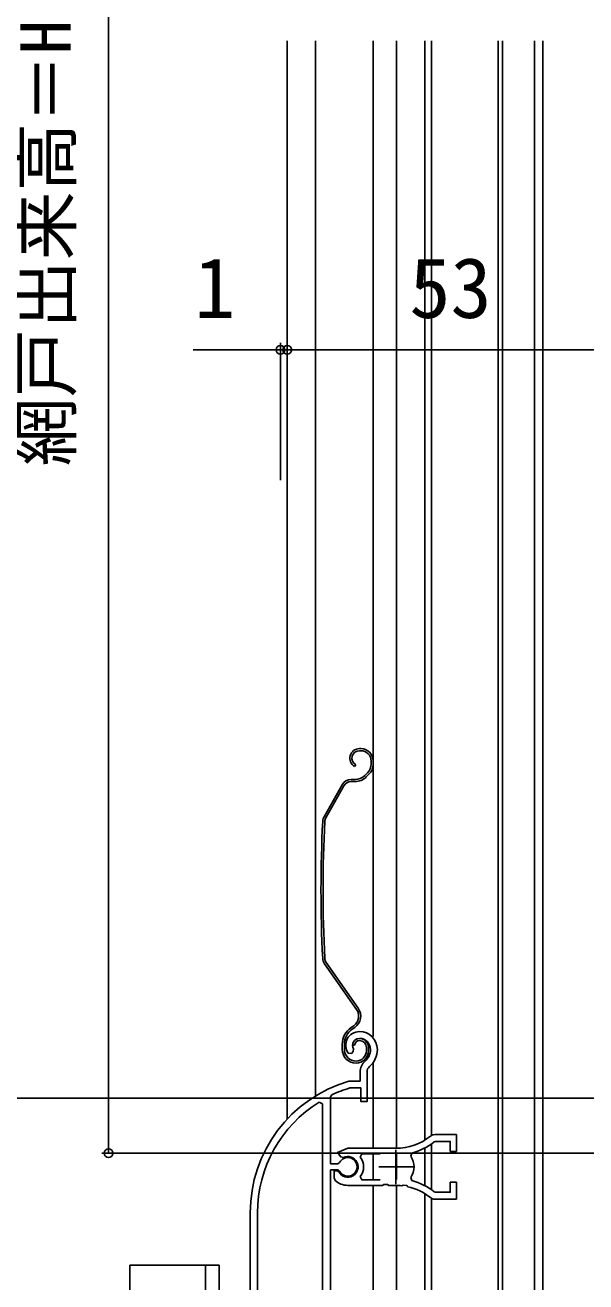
# Model space of a CAD drawing. Units: millimetres, scale not verified. Extents: x -525 to 525, y -783 to 779.
# Drawn here: x -271.1 to -189.5, y -84 to 99.1 of the extents above; entities that cross this region are included whole.
import ezdxf
from ezdxf.enums import TextEntityAlignment as Align

# ---------------------------------------------------------------- set-up
doc = ezdxf.new("R2010")
doc.units = ezdxf.units.MM
doc.header["$LTSCALE"] = 4
for name, color, linetype in [('0-3_YKK_11E', 7, 'Continuous'), ('0-4_YKK_12', 2, 'Continuous'), ('0-5_YKK_13', 4, 'Continuous'), ('0-7_YKK_D', 6, 'Continuous')]:
    doc.layers.add(name, color=color, linetype=linetype)
doc.styles.add('ＭＳ ゴシック', font='')
doc.styles.get('ＭＳ ゴシック').set_extended_font_data('MS Gothic')

msp = doc.modelspace()

# ---------------------------------------------------------------- linework, layer by layer
at = {"layer": '0-3_YKK_11E'}
for p, q in [((-217.192, -64.708), (-217.192, -69.708)), ((-215.036, -65.667), (-214.87, -65.203)), ((-219.692, -67.208), (-214.692, -67.208)), ((-214.87, -69.212), (-215.036, -68.748))]:
    msp.add_line(p, q, dxfattribs=at)
for points in [[(-224.134, -50.65), (-223.676, -50.691), (-223.387, -50.402), (-223.344, -50.032)], [(-222.392, -53.371), (-222.392, -54.708), (-223.949, -54.708), (-224.034, -54.72)], [(-223.89, -55.72), (-223.803, -55.708), (-222.292, -55.708), (-222.292, -57.708), (-221.392, -57.708), (-221.392, -53.371)], [(-225.395, -66.594), (-225.662, -66.758), (-226.692, -66.758), (-226.692, -57.005), (-226.521, -56.734)], [(-227.892, -111.708), (-227.892, -58.04), (-228.35, -57.785)], [(-211.616, -63.572), (-211.43, -63.508), (-209.292, -63.508), (-209.292, -64.958), (-208.392, -64.958), (-208.392, -62.508), (-211.536, -62.508)], [(-217.192, -64.508), (-224.192, -64.508), (-225.666, -65.103), (-225.21, -65.754), (-224.836, -65.853)], [(-222.379, -65.792), (-222.143, -65.308), (-219.492, -65.308)], [(-226.692, -91.007), (-226.692, -67.658), (-225.662, -67.658), (-225.395, -67.821)], [(-225.491, -67.958), (-225.751, -67.808), (-226.192, -67.808), (-226.192, -68.817), (-226.033, -69.183)], [(-219.492, -69.108), (-222.143, -69.108), (-222.379, -68.623)], [(-211.536, -71.908), (-208.392, -71.908), (-208.392, -69.458), (-209.292, -69.458), (-209.292, -70.908), (-211.43, -70.908), (-211.616, -70.843)], [(-224.192, -69.908), (-219.151, -69.908), (-218.967, -69.788), (-218.417, -69.788), (-218.234, -69.908), (-217.192, -69.908)], [(-216.341, -69.953), (-216.149, -69.858), (-215.6, -69.948), (-215.448, -70.1)], [(-238.392, -73.908), (-238.392, -90.708), (-236.392, -90.708), (-236.392, -111.708), (-238.392, -111.708), (-238.392, -120.708)], [(-237.342, -73.908), (-237.342, -89.658), (-235.342, -89.658), (-235.342, -111.708), (-227.892, -111.708)]]:
    msp.add_lwpolyline(points, dxfattribs=at)
for centre, radius, start, end in [((-222.492, -49.508), 2, 90, 214.83576), ((-222.492, -50.108), 2.6, 0.00001, 89.99999), ((-222.492, -49.508), 1, 90, 211.65762), ((-222.492, -50.108), 1.6, 0.00001, 89.99999), ((-223.192, -50.108), 2.3, 310.62932, 0), ((-223.192, -50.108), 3.3, 310.62932, 0.00001), ((-220.392, -53.371), 2, 130.62933, 180.00002), ((-220.392, -53.371), 1, 130.62933, 180.00002), ((-218.392, -73.908), 20, 106.38438, 180), ((-218.392, -73.908), 19, 106.81985, 115.3285), ((-218.392, -73.908), 18.95, 121.69983, 180.00001), ((-217.192, -56.508), 8, 269.99999, 308.94244), ((-217.192, -56.508), 9, 284.95661, 308.2843), ((-211.536, -63.508), 1, 90.00007, 128.94252), ((-224.192, -67.208), 1.5, 209.99999, 115.4059), ((-224.192, -67.208), 1.35, 207.03568, 152.96432), ((-224.192, -67.208), 2.3, 322.02012, 37.97988), ((-217.192, -67.208), 2.65, 324.45235, 35.54765), ((-224.192, -67.208), 2.7, 227.01413, 270), ((-217.192, -77.908), 9, 51.7157, 75.04339), ((-217.192, -77.908), 8, 83.8902, 90.00005), ((-217.192, -77.908), 8, 51.05756, 77.40577), ((-211.536, -70.908), 1, 231.05756, 270.00001)]:
    msp.add_arc(centre, radius, start, end, dxfattribs=at)
at = {"layer": '0-4_YKK_12'}
for p, q in [((-232.997, 96.774), (-232.997, -60.244)), ((-228.897, 96.774), (-228.897, -56.889)), ((-220.497, -48.203), (-220.497, 96.774)), ((-217.096, 96.774), (-217.096, -64.507)), ((-212.996, 96.774), (-212.996, -63.319)), ((-211.993, 96.774), (-211.993, -62.588)), ((-202.297, 96.774), (-202.297, -92.894)), ((-201.697, 96.774), (-201.697, -94.291)), ((-196.997, 96.774), (-196.997, -117.97)), ((-195.797, 96.774), (-195.797, -117.865)), ((-220.497, -64.508), (-220.497, -52.012)), ((-211.993, -63.854), (-211.993, -70.561)), ((-220.497, -69.108), (-220.497, -65.308)), ((-217.096, -65.36), (-217.096, -69.055)), ((-212.996, -64.469), (-212.996, -69.946)), ((-220.497, -91.007), (-220.497, -69.908)), ((-217.096, -69.908), (-217.096, -91.007)), ((-212.996, -71.097), (-212.996, -91.007)), ((-211.993, -71.827), (-211.993, -91.007))]:
    msp.add_line(p, q, dxfattribs=at)
at = {"layer": '0-5_YKK_13'}
for p, q in [((-222.292, -6.308), (-222.492, -6.308)), ((-222.292, -6.608), (-222.492, -6.608)), ((-223.042, -8.66), (-223.192, -8.92)), ((-220.792, -8.108), (-220.792, -8.549)), ((-220.492, -8.108), (-220.492, -8.549)), ((-223.705, -10.808), (-223.134, -10.808)), ((-221.32, -9.822), (-221.72, -10.222)), ((-221.107, -10.034), (-221.507, -10.434)), ((-225.01, -11.569), (-227.649, -16.229)), ((-224.749, -11.716), (-227.388, -16.377)), ((-223.705, -11.108), (-223.134, -11.108)), ((-222.917, -44.292), (-227.575, -37.639)), ((-222.671, -44.12), (-227.33, -37.467)), ((-223.335, -46.66), (-223.713, -46.925)), ((-223.541, -47.17), (-223.163, -46.905)), ((-224.992, -50.108), (-224.992, -49.382)), ((-224.692, -50.108), (-224.692, -49.382)), ((-223.192, -49.508), (-223.492, -49.508)), ((-221.492, -49.808), (-221.492, -50.308)), ((-221.192, -49.808), (-221.192, -50.308)), ((-255.892, -81.508), (-242.892, -81.508)), ((-255.892, -112.708), (-255.892, -81.508)), ((-244.892, -81.508), (-244.892, -91.208)), ((-242.892, -81.508), (-242.892, -91.208))]:
    msp.add_line(p, q, dxfattribs=at)
for centre, radius, start, end in [((-222.492, -7.708), 1.4, 90, 240), ((-222.492, -7.708), 1.1, 90, 240), ((-222.292, -8.108), 1.8, 0, 90), ((-222.292, -8.108), 1.5, 0, 90), ((-222.592, -8.549), 1.8, 315, 0), ((-222.592, -8.549), 2.1, 315, 358.13505), ((-222.592, -8.549), 2.1, 358.13505, 360), ((-223.705, -12.308), 1.5, 90, 150.48327), ((-223.134, -8.808), 2, 270, 315), ((-223.134, -8.808), 2.3, 270, 315), ((-222.592, -8.408), 2.2, 315, 315.25341), ((-223.705, -12.308), 1.2, 90, 150.48327), ((-226.343, -16.968), 1.5, 150.48327, 177.1299), ((-226.343, -16.968), 1.2, 150.48327, 177.1299), ((-28.092, -26.908), 200, 177.1299, 182.85047), ((-28.092, -26.908), 199.7, 177.1299, 182.85047), ((-226.347, -36.779), 1.5, 182.85047, 215), ((-226.347, -36.779), 1.2, 182.85047, 215), ((-224.31, -45.267), 1.7, 305, 35), ((-224.31, -45.267), 2, 305, 35), ((-221.992, -49.382), 3, 125, 180), ((-221.992, -49.382), 2.7, 125, 180), ((-222.492, -49.508), 1, 90, 180), ((-222.492, -49.508), 0.7, 90, 180), ((-222.492, -49.808), 1.3, 0, 90), ((-222.492, -49.808), 1, 0, 90), ((-222.992, -50.108), 2, 180, 270), ((-222.992, -50.108), 1.7, 180, 270), ((-222.992, -50.308), 1.5, 270, 0), ((-222.992, -50.308), 1.8, 270, 0)]:
    msp.add_arc(centre, radius, start, end, dxfattribs=at)
at = {"layer": '0-7_YKK_D'}
for p, q in [((-259, 260.774), (-259, -65.225)), ((-233.997, 51.774), (-246.71, 51.774)), ((-233.997, 32.774), (-233.997, 52.774)), ((-232.997, 51.774), (-233.997, 51.774)), ((-232.997, 32.774), (-232.997, 52.774)), ((-232.997, 32.774), (-232.997, 52.774)), ((-179.997, 51.774), (-232.997, 51.774)), ((-232.997, 51.774), (-230.447, 51.774)), ((-150.997, -57.226), (-300, -57.226)), ((-185.197, -65.225), (-260, -65.225))]:
    msp.add_line(p, q, dxfattribs=at)
for centre in [(-233.997, 51.774), (-232.997, 51.774), (-232.997, 51.774), (-259, -65.225)]:
    msp.add_circle(centre, 0.637, dxfattribs=at)

# ---------------------------------------------------------------- texts
at = {"layer": '0-7_YKK_D', "style": 'ＭＳ ゴシック'}
msp.add_text('網戸出来高＝H－24', height=7.331, rotation=90, dxfattribs=at).set_placement((-262.307, 34.82), align=Align.BOTTOM_LEFT)
for s, p in [('1', (-246.551, 53.774)), ('53', (-215.224, 53.774))]:
    msp.add_text(s, height=8.798, dxfattribs=at).set_placement(p, align=Align.BOTTOM_LEFT)

doc.saveas('drawing.dxf')
